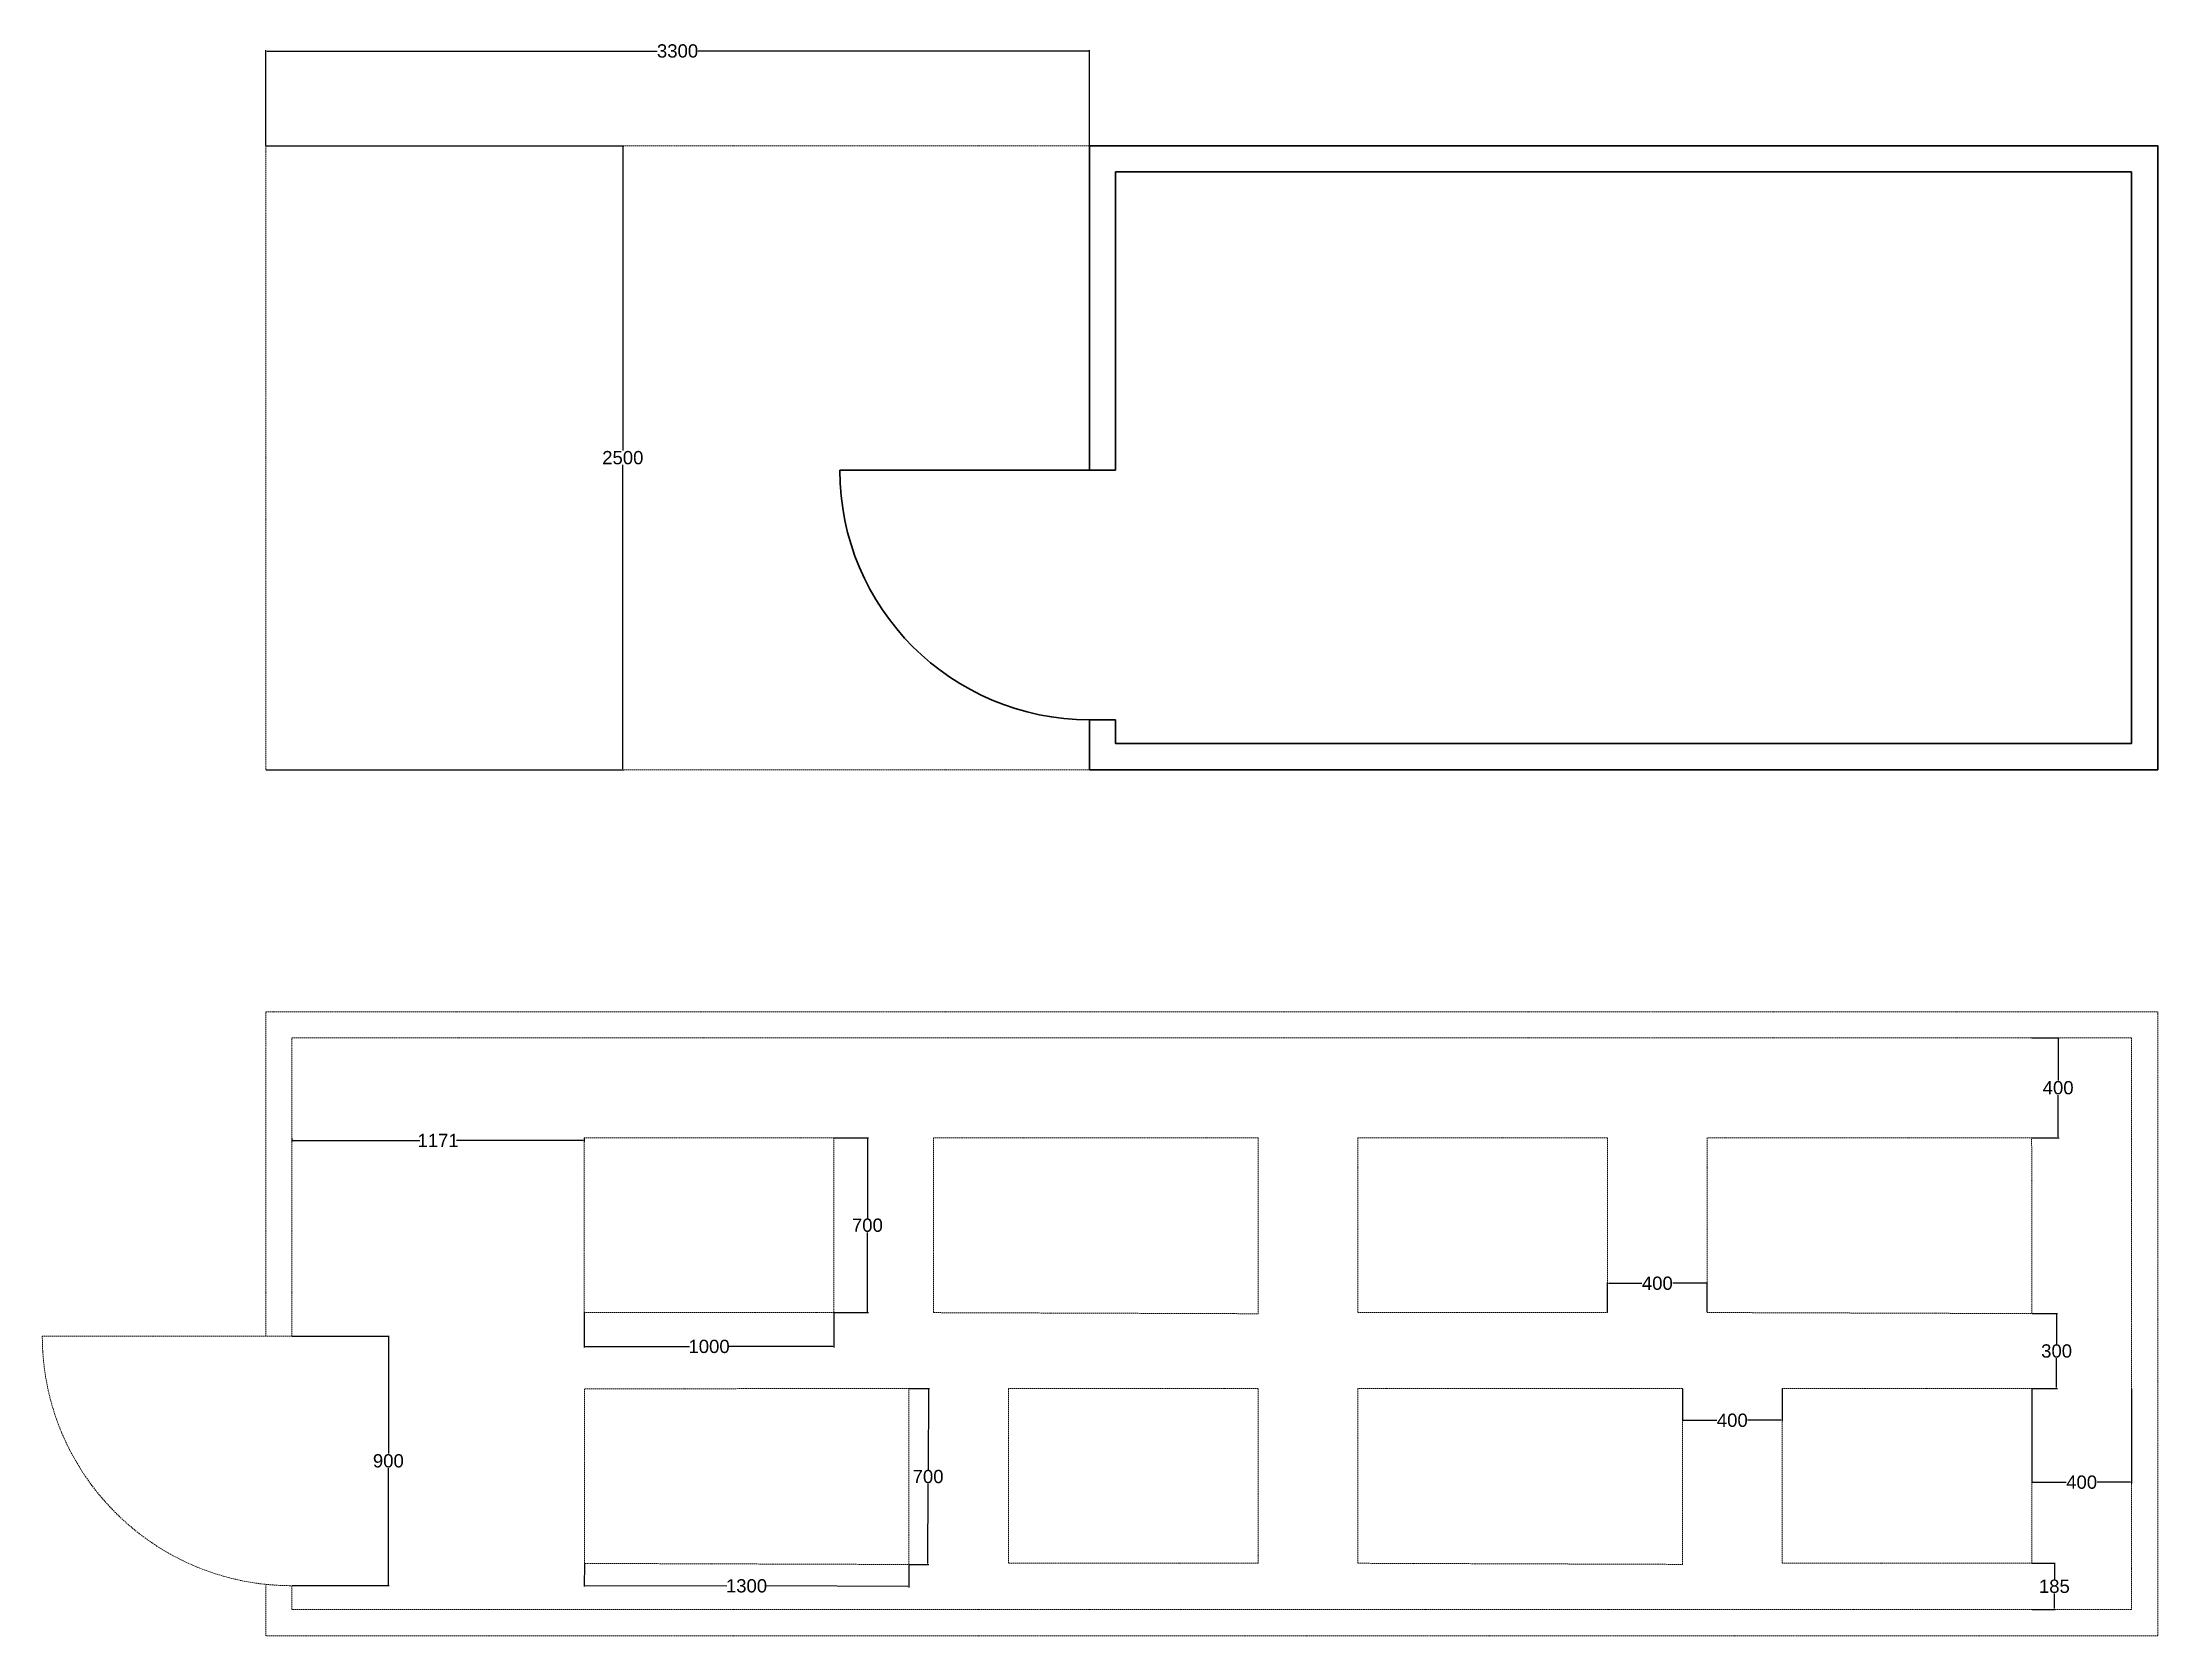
# Model space of a CAD drawing. Header units: millimetres. Extents: x 0 to 33644, y 0 to 30493.
# Drawn here: x 33245.7 to 33644.5, y 30193.1 to 30493.5 of the extents above; entities that cross this region are included whole.
import ezdxf

# ---------------------------------------------------------------- set-up
doc = ezdxf.new("R2010")
doc.units = ezdxf.units.MM
doc.header["$MEASUREMENT"] = 0
doc.linetypes.add('DASHED2', pattern=[0.375, 0.25, -0.125])
doc.layers.get('0').update_dxf_attribs({"color": 94, "lineweight": 50})
doc.layers.add('Aux_extension', color=220, linetype='DASHED2', lineweight=15)
doc.layers.add('Linea gorda', color=94, linetype='Continuous', lineweight=35)
doc.layers.add('Cajetin', color=2, linetype='Continuous')
doc.styles.get("Standard").update_dxf_attribs({"font": 'arial.ttf', "height": 2.5})
doc.dimstyles.get("Standard").update_dxf_attribs({"dimtxt": 0.18, "dimasz": 0.18, "dimexe": 0.18, "dimexo": 0.0625, "dimgap": 0.09, "dimtad": 0, "dimtih": 1, "dimtoh": 1, "dimdec": 4, "dimzin": 0, "dimdsep": 46, "dimtxsty": 'Standard', "dimcen": 0.09, "dimadec": 0, "dimazin": 0, "dimtfac": 1, "dimtdec": 4, "dimtofl": 0, "dimtmove": 0, "dimatfit": 3, "dimfxl": 1, "dimtolj": 1, "dimtzin": 0, "dimarcsym": 0})

# ---------------------------------------------------------------- blocks, each defined once
blk = doc.blocks.new('*D51')
at = {"layer": 'Cajetin', "color": 0, "lineweight": -2, "transparency": 16777216}
for p, q in [((33292.76, 30286.88), (33292.76, 30286.29)), ((33292.94, 30286.47), (33316.85, 30286.47)), ((33347.69, 30286.47), (33323.78, 30286.47)), ((33347.87, 30286.88), (33347.87, 30286.29))]:
    blk.add_line(p, q, dxfattribs=at)
at = {"layer": 'Cajetin', "color": 0, "transparency": 16777216}
for points in [[(33292.94, 30286.5), (33292.94, 30286.44), (33292.76, 30286.47)], [(33347.69, 30286.5), (33347.69, 30286.44), (33347.87, 30286.47)]]:
    blk.add_solid(points, dxfattribs=at)
at = {"layer": 'Defpoints', "color": 0, "transparency": 16777216}
for p in [(33292.76, 30286.94), (33292.76, 30286.47), (33347.87, 30286.94)]:
    blk.add_point(p, dxfattribs=at)
at = {"layer": 'Cajetin', "color": 0, "transparency": 16777216, "insert": (33320.32, 30286.47), "char_height": 2.5, "attachment_point": 5}
blk.add_mtext('\\A1;1171', dxfattribs=at)
blk = doc.blocks.new('*D52')
at = {"layer": 'Cajetin', "color": 0, "lineweight": -2, "transparency": 16777216}
for p, q in [((33394.98, 30286.94), (33401.43, 30286.94)), ((33401.25, 30286.76), (33401.25, 30271.84)), ((33401.25, 30254.19), (33401.25, 30269.11)), ((33394.98, 30254.01), (33401.43, 30254.01))]:
    blk.add_line(p, q, dxfattribs=at)
at = {"layer": 'Cajetin', "color": 0, "transparency": 16777216}
for points in [[(33401.22, 30286.76), (33401.28, 30286.76), (33401.25, 30286.94)], [(33401.22, 30254.19), (33401.28, 30254.19), (33401.25, 30254.01)]]:
    blk.add_solid(points, dxfattribs=at)
at = {"layer": 'Defpoints', "color": 0, "transparency": 16777216}
for p in [(33394.92, 30286.94), (33394.92, 30254.01), (33401.25, 30254.01)]:
    blk.add_point(p, dxfattribs=at)
at = {"layer": 'Cajetin', "color": 0, "transparency": 16777216, "insert": (33401.25, 30270.48), "char_height": 2.5, "attachment_point": 5}
blk.add_mtext('\\A1;700', dxfattribs=at)
blk = doc.blocks.new('*D53')
at = {"layer": 'Cajetin', "color": 0, "lineweight": -2, "transparency": 16777216}
for p, q in [((33347.87, 30253.95), (33347.87, 30247.45)), ((33394.92, 30253.95), (33394.92, 30247.45)), ((33348.05, 30247.63), (33367.7, 30247.63)), ((33394.74, 30247.63), (33375.1, 30247.63))]:
    blk.add_line(p, q, dxfattribs=at)
at = {"layer": 'Cajetin', "color": 0, "transparency": 16777216}
for points in [[(33348.05, 30247.66), (33348.05, 30247.6), (33347.87, 30247.63)], [(33394.74, 30247.66), (33394.74, 30247.6), (33394.92, 30247.63)]]:
    blk.add_solid(points, dxfattribs=at)
at = {"layer": 'Defpoints', "color": 0, "transparency": 16777216}
for p in [(33347.87, 30254.01), (33394.92, 30254.01), (33347.87, 30247.63)]:
    blk.add_point(p, dxfattribs=at)
at = {"layer": 'Cajetin', "color": 0, "transparency": 16777216, "insert": (33371.4, 30247.63), "char_height": 2.5, "attachment_point": 5}
blk.add_mtext('\\A1;1000', dxfattribs=at)
blk = doc.blocks.new('*D54')
at = {"layer": 'Cajetin', "color": 0, "lineweight": -2, "transparency": 16777216}
for p, q in [((33409.11, 30239.69), (33412.93, 30239.68)), ((33412.75, 30239.5), (33412.7, 30224.46)), ((33412.64, 30206.7), (33412.69, 30221.73)), ((33409, 30206.53), (33412.82, 30206.51))]:
    blk.add_line(p, q, dxfattribs=at)
at = {"layer": 'Cajetin', "color": 0, "transparency": 16777216}
for points in [[(33412.72, 30239.5), (33412.78, 30239.5), (33412.75, 30239.68)], [(33412.61, 30206.7), (33412.67, 30206.7), (33412.64, 30206.52)]]:
    blk.add_solid(points, dxfattribs=at)
at = {"layer": 'Defpoints', "color": 0, "transparency": 16777216}
for p in [(33409.05, 30239.69), (33408.94, 30206.53), (33412.64, 30206.52)]:
    blk.add_point(p, dxfattribs=at)
at = {"layer": 'Cajetin', "color": 0, "transparency": 16777216, "insert": (33412.69, 30223.1), "char_height": 2.5, "attachment_point": 5}
blk.add_mtext('\\A1;700', dxfattribs=at)
blk = doc.blocks.new('*D55')
at = {"layer": 'Cajetin', "color": 0, "lineweight": -2, "transparency": 16777216}
for p, q in [((33347.89, 30206.67), (33347.88, 30202.41)), ((33409.06, 30206.47), (33409.05, 30202.2)), ((33348.06, 30202.59), (33374.76, 30202.5)), ((33408.87, 30202.39), (33382.17, 30202.48))]:
    blk.add_line(p, q, dxfattribs=at)
at = {"layer": 'Cajetin', "color": 0, "transparency": 16777216}
for points in [[(33348.06, 30202.62), (33348.06, 30202.56), (33347.88, 30202.59)], [(33408.87, 30202.42), (33408.87, 30202.36), (33409.05, 30202.38)]]:
    blk.add_solid(points, dxfattribs=at)
at = {"layer": 'Defpoints', "color": 0, "transparency": 16777216}
for p in [(33347.89, 30206.73), (33409.06, 30206.53), (33347.88, 30202.59)]:
    blk.add_point(p, dxfattribs=at)
at = {"layer": 'Cajetin', "color": 0, "transparency": 16777216, "insert": (33378.46, 30202.49), "char_height": 2.5, "attachment_point": 5}
blk.add_mtext('\\A1;1300', dxfattribs=at)
blk = doc.blocks.new('*D56')
at = {"layer": 'Cajetin', "color": 0, "lineweight": -2, "transparency": 16777216}
for p, q in [((33620.8, 30305.81), (33625.91, 30305.81)), ((33625.73, 30305.63), (33625.73, 30297.76)), ((33625.73, 30287.17), (33625.73, 30295.03)), ((33620.8, 30286.99), (33625.91, 30286.99))]:
    blk.add_line(p, q, dxfattribs=at)
at = {"layer": 'Cajetin', "color": 0, "transparency": 16777216}
for points in [[(33625.7, 30305.63), (33625.76, 30305.63), (33625.73, 30305.81)], [(33625.7, 30287.17), (33625.76, 30287.17), (33625.73, 30286.99)]]:
    blk.add_solid(points, dxfattribs=at)
at = {"layer": 'Defpoints', "color": 0, "transparency": 16777216}
for p in [(33620.74, 30305.81), (33625.73, 30305.81), (33620.74, 30286.99)]:
    blk.add_point(p, dxfattribs=at)
at = {"layer": 'Cajetin', "color": 0, "transparency": 16777216, "insert": (33625.73, 30296.4), "char_height": 2.5, "attachment_point": 5}
blk.add_mtext('\\A1;400', dxfattribs=at)
blk = doc.blocks.new('*D57')
at = {"layer": 'Cajetin', "color": 0, "lineweight": -2, "transparency": 16777216}
for p, q in [((33620.82, 30253.83), (33625.62, 30253.83)), ((33625.44, 30253.65), (33625.44, 30248.14)), ((33625.45, 30239.89), (33625.44, 30245.4)), ((33620.82, 30239.71), (33625.63, 30239.71))]:
    blk.add_line(p, q, dxfattribs=at)
at = {"layer": 'Cajetin', "color": 0, "transparency": 16777216}
for points in [[(33625.47, 30253.65), (33625.41, 30253.65), (33625.44, 30253.83)], [(33625.48, 30239.89), (33625.42, 30239.89), (33625.45, 30239.71)]]:
    blk.add_solid(points, dxfattribs=at)
at = {"layer": 'Defpoints', "color": 0, "transparency": 16777216}
for p in [(33620.75, 30253.83), (33620.76, 30239.71), (33625.45, 30239.71)]:
    blk.add_point(p, dxfattribs=at)
at = {"layer": 'Cajetin', "color": 0, "transparency": 16777216, "insert": (33625.44, 30246.77), "char_height": 2.5, "attachment_point": 5}
blk.add_mtext('\\A1;300', dxfattribs=at)
blk = doc.blocks.new('*D58')
at = {"layer": 'Cajetin', "color": 0, "lineweight": -2, "transparency": 16777216}
for p, q in [((33620.82, 30206.78), (33625.2, 30206.78)), ((33625.02, 30206.6), (33625.02, 30203.78)), ((33625.02, 30198.23), (33625.02, 30201.05)), ((33620.82, 30198.05), (33625.2, 30198.05))]:
    blk.add_line(p, q, dxfattribs=at)
at = {"layer": 'Cajetin', "color": 0, "transparency": 16777216}
for points in [[(33625.05, 30206.6), (33624.99, 30206.6), (33625.02, 30206.78)], [(33625.05, 30198.23), (33624.99, 30198.23), (33625.02, 30198.05)]]:
    blk.add_solid(points, dxfattribs=at)
at = {"layer": 'Defpoints', "color": 0, "transparency": 16777216}
for p in [(33620.76, 30206.78), (33620.76, 30198.05), (33625.02, 30198.05)]:
    blk.add_point(p, dxfattribs=at)
at = {"layer": 'Cajetin', "color": 0, "transparency": 16777216, "insert": (33625.02, 30202.41), "char_height": 2.5, "attachment_point": 5}
blk.add_mtext('\\A1;185', dxfattribs=at)
blk = doc.blocks.new('*D61')
at = {"layer": 'Cajetin', "color": 0, "lineweight": -2, "transparency": 16777216}
for p, q in [((33540.76, 30254.09), (33540.76, 30259.72)), ((33540.94, 30259.54), (33547.27, 30259.54)), ((33559.4, 30259.54), (33553.07, 30259.54)), ((33559.58, 30254.09), (33559.58, 30259.72))]:
    blk.add_line(p, q, dxfattribs=at)
at = {"layer": 'Cajetin', "color": 0, "transparency": 16777216}
for points in [[(33540.94, 30259.57), (33540.94, 30259.51), (33540.76, 30259.54)], [(33559.4, 30259.57), (33559.4, 30259.51), (33559.58, 30259.54)]]:
    blk.add_solid(points, dxfattribs=at)
at = {"layer": 'Defpoints', "color": 0, "transparency": 16777216}
for p in [(33540.76, 30259.54), (33540.76, 30254.03), (33559.58, 30254.03)]:
    blk.add_point(p, dxfattribs=at)
at = {"layer": 'Cajetin', "color": 0, "transparency": 16777216, "insert": (33550.17, 30259.54), "char_height": 2.5, "attachment_point": 5}
blk.add_mtext('\\A1;400', dxfattribs=at)
blk = doc.blocks.new('*D62')
at = {"layer": 'Cajetin', "color": 0, "lineweight": -2, "transparency": 16777216}
for p, q in [((33554.89, 30239.65), (33554.89, 30233.53)), ((33573.71, 30239.65), (33573.71, 30233.53)), ((33555.07, 30233.71), (33561.41, 30233.71)), ((33573.53, 30233.71), (33567.2, 30233.71))]:
    blk.add_line(p, q, dxfattribs=at)
at = {"layer": 'Cajetin', "color": 0, "transparency": 16777216}
for points in [[(33555.07, 30233.74), (33555.07, 30233.68), (33554.89, 30233.71)], [(33573.53, 30233.74), (33573.53, 30233.68), (33573.71, 30233.71)]]:
    blk.add_solid(points, dxfattribs=at)
at = {"layer": 'Defpoints', "color": 0, "transparency": 16777216}
for p in [(33554.89, 30239.71), (33573.71, 30239.71), (33554.89, 30233.71)]:
    blk.add_point(p, dxfattribs=at)
at = {"layer": 'Cajetin', "color": 0, "transparency": 16777216, "insert": (33564.3, 30233.71), "char_height": 2.5, "attachment_point": 5}
blk.add_mtext('\\A1;400', dxfattribs=at)
blk = doc.blocks.new('*D59')
at = {"layer": 'Cajetin', "color": 0, "lineweight": -2, "transparency": 16777216}
for p, q in [((33287.88, 30474), (33355.32, 30474)), ((33355.14, 30473.82), (33355.14, 30416.55)), ((33355.14, 30356.54), (33355.14, 30413.81)), ((33287.88, 30356.36), (33355.32, 30356.36))]:
    blk.add_line(p, q, dxfattribs=at)
at = {"layer": 'Cajetin', "color": 0, "transparency": 16777216}
for points in [[(33355.11, 30473.82), (33355.17, 30473.82), (33355.14, 30474)], [(33355.11, 30356.54), (33355.17, 30356.54), (33355.14, 30356.36)]]:
    blk.add_solid(points, dxfattribs=at)
at = {"layer": 'Defpoints', "color": 0, "transparency": 16777216}
for p in [(33287.82, 30474), (33287.82, 30356.36), (33355.14, 30356.36)]:
    blk.add_point(p, dxfattribs=at)
at = {"layer": 'Cajetin', "color": 0, "transparency": 16777216, "insert": (33355.14, 30415.18), "char_height": 2.5, "attachment_point": 5}
blk.add_mtext('\\A1;2500', dxfattribs=at)
blk = doc.blocks.new('*D60')
at = {"layer": 'Cajetin', "color": 0, "lineweight": -2, "transparency": 16777216}
for p, q in [((33287.82, 30474.06), (33287.82, 30492.03)), ((33443.1, 30474.06), (33443.1, 30492.03)), ((33288, 30491.85), (33361.64, 30491.85)), ((33442.92, 30491.85), (33369.28, 30491.85))]:
    blk.add_line(p, q, dxfattribs=at)
at = {"layer": 'Cajetin', "color": 0, "transparency": 16777216}
for points in [[(33288, 30491.88), (33288, 30491.82), (33287.82, 30491.85)], [(33442.92, 30491.88), (33442.92, 30491.82), (33443.1, 30491.85)]]:
    blk.add_solid(points, dxfattribs=at)
at = {"layer": 'Defpoints', "color": 0, "transparency": 16777216}
for p in [(33287.82, 30491.85), (33287.82, 30474), (33443.1, 30474)]:
    blk.add_point(p, dxfattribs=at)
at = {"layer": 'Cajetin', "color": 0, "transparency": 16777216, "insert": (33365.46, 30491.85), "char_height": 2.5, "attachment_point": 5}
blk.add_mtext('\\A1;3300', dxfattribs=at)
blk = doc.blocks.new('*D49')
at = {"layer": 'Cajetin', "color": 0, "lineweight": -2, "transparency": 16777216}
for p, q in [((33620.76, 30239.65), (33620.76, 30221.86)), ((33639.56, 30239.65), (33639.56, 30221.86)), ((33620.94, 30222.04), (33627.26, 30222.04)), ((33639.38, 30222.04), (33633.06, 30222.04))]:
    blk.add_line(p, q, dxfattribs=at)
at = {"layer": 'Cajetin', "color": 0, "transparency": 16777216}
for points in [[(33620.94, 30222.07), (33620.94, 30222.01), (33620.76, 30222.04)], [(33639.38, 30222.07), (33639.38, 30222.01), (33639.56, 30222.04)]]:
    blk.add_solid(points, dxfattribs=at)
at = {"layer": 'Defpoints', "color": 0, "transparency": 16777216}
for p in [(33620.76, 30239.71), (33639.56, 30239.71), (33639.56, 30222.04)]:
    blk.add_point(p, dxfattribs=at)
at = {"layer": 'Cajetin', "color": 0, "transparency": 16777216, "insert": (33630.16, 30222.04), "char_height": 2.5, "attachment_point": 5}
blk.add_mtext('\\A1;400', dxfattribs=at)
blk = doc.blocks.new('*D50')
at = {"layer": 'Cajetin', "color": 0, "lineweight": -2, "transparency": 16777216}
for p, q in [((33292.82, 30249.59), (33311.12, 30249.59)), ((33310.94, 30249.41), (33310.94, 30227.43)), ((33310.94, 30202.72), (33310.94, 30224.7)), ((33292.82, 30202.54), (33311.12, 30202.54))]:
    blk.add_line(p, q, dxfattribs=at)
at = {"layer": 'Cajetin', "color": 0, "transparency": 16777216}
for points in [[(33310.91, 30249.41), (33310.97, 30249.41), (33310.94, 30249.59)], [(33310.91, 30202.72), (33310.97, 30202.72), (33310.94, 30202.54)]]:
    blk.add_solid(points, dxfattribs=at)
at = {"layer": 'Defpoints', "color": 0, "transparency": 16777216}
for p in [(33292.76, 30249.59), (33292.76, 30202.54), (33310.94, 30202.54)]:
    blk.add_point(p, dxfattribs=at)
at = {"layer": 'Cajetin', "color": 0, "transparency": 16777216, "insert": (33310.94, 30226.06), "char_height": 2.5, "attachment_point": 5}
blk.add_mtext('\\A1;900', dxfattribs=at)

msp = doc.modelspace()

# ---------------------------------------------------------------- linework, layer by layer
for p, q in [((33644.5, 30474), (33625.68161, 30474)), ((33644.5, 30462.23851), (33644.5, 30474))]:
    msp.add_line(p, q)
at = {"layer": 'Aux_extension'}
for p, q in [((33443.10218, 30474), (33287.81882, 30474)), ((33287.81882, 30474), (33287.81882, 30356.36109)), ((33287.81882, 30356.36109), (33443.10218, 30356.36109)), ((33394.92011, 30286.94119), (33347.87413, 30286.94119)), ((33347.87413, 30286.94119), (33347.87413, 30254.009)), ((33394.92011, 30254.009), (33394.92011, 30286.94119)), ((33474.89826, 30286.9645), (33413.7385, 30286.94119)), ((33413.7385, 30286.94119), (33413.7385, 30254.009)), ((33474.9109, 30253.8029), (33474.89826, 30286.9645)), ((33540.76262, 30286.9645), (33493.71665, 30286.9645)), ((33493.71665, 30286.9645), (33493.71665, 30254.03232)), ((33540.76262, 30254.03232), (33540.76262, 30286.9645)), ((33620.74078, 30286.98781), (33559.58101, 30286.9645)), ((33559.58101, 30286.9645), (33559.58101, 30254.03232)), ((33620.75342, 30253.82621), (33620.74078, 30286.98781)), ((33347.87413, 30254.009), (33394.92011, 30254.009)), ((33413.7385, 30254.009), (33474.9109, 30253.8029)), ((33493.71665, 30254.03232), (33540.76262, 30254.03232)), ((33559.58101, 30254.03232), (33620.75342, 30253.82621)), ((33292.75865, 30249.58715), (33245.70308, 30249.58715)), ((33409.05192, 30239.68911), (33347.89215, 30239.66579)), ((33347.89215, 30239.66579), (33347.89215, 30206.73361)), ((33409.06456, 30206.5275), (33409.05192, 30239.68911)), ((33474.91628, 30239.68911), (33427.87031, 30239.68911)), ((33427.87031, 30239.68911), (33427.87031, 30206.75692)), ((33474.91628, 30206.75692), (33474.91628, 30239.68911)), ((33554.89443, 30239.71242), (33493.73467, 30239.68911)), ((33493.73467, 30239.68911), (33493.73467, 30206.75692)), ((33554.90707, 30206.55082), (33554.89443, 30239.71242)), ((33620.7588, 30239.71242), (33573.71282, 30239.71242)), ((33573.71282, 30239.71242), (33573.71282, 30206.78024)), ((33620.7588, 30206.78024), (33620.7588, 30239.71242)), ((33347.89215, 30206.73361), (33409.06456, 30206.5275)), ((33427.87031, 30206.75692), (33474.91628, 30206.75692)), ((33493.73467, 30206.75692), (33554.90707, 30206.55082)), ((33573.71282, 30206.78024), (33620.7588, 30206.78024))]:
    msp.add_line(p, q, dxfattribs=at)
for points in [[(33287.81882, 30249.58715), (33287.81882, 30310.74692), (33443.10218, 30310.74692), (33644.5, 30310.74692), (33644.5, 30193.108), (33443.10218, 30193.108), (33287.81882, 30193.108), (33287.81882, 30202.54118)], [(33292.75865, 30249.58715), (33292.75865, 30305.80709), (33443.10218, 30305.80709), (33639.55917, 30305.80608), (33639.55917, 30198.04884), (33443.10218, 30198.04783), (33292.75865, 30198.04783), (33292.75865, 30202.54118)]]:
    msp.add_lwpolyline(points, dxfattribs=at)
msp.add_arc((33292.75865, 30249.58715), 47.05556, 180, 270, dxfattribs=at)
at = {"layer": 'Linea gorda'}
for p, q in [((33443.10218, 30412.82777), (33396.04662, 30412.82777)), ((33448.04302, 30412.82777), (33443.10218, 30412.82777)), ((33448.04302, 30365.7722), (33443.10218, 30365.7722))]:
    msp.add_line(p, q, dxfattribs=at)
for points in [[(33443.10218, 30412.82777), (33443.10218, 30474), (33644.5, 30474), (33644.5, 30356.36109), (33443.10218, 30356.36109), (33443.10218, 30365.7722)], [(33448.04302, 30412.82777), (33448.04302, 30469.05917), (33639.55917, 30469.05917), (33639.55917, 30361.30192), (33448.04302, 30361.30192), (33448.04302, 30365.7722)]]:
    msp.add_lwpolyline(points, dxfattribs=at)
msp.add_arc((33443.10218, 30412.82777), 47.05556, 180, 270, dxfattribs=at)

# ---------------------------------------------------------------- dimensions: what is measured, and where the dimension line sits
at = {"layer": 'Cajetin'}
for base, p1, p2, text, picture, middle in [((33287.81882, 30491.84994), (33443.10218, 30474), (33287.81882, 30474), '3300', '*D60', (33365.4605, 30491.84994)), ((33292.75865, 30286.47074), (33347.87413, 30286.94119), (33292.75865, 30286.94119), '1171', '*D51', (33320.31639, 30286.47074)), ((33540.76262, 30259.53692), (33559.58101, 30254.03232), (33540.76262, 30254.03232), '400', '*D61', (33550.17182, 30259.53692)), ((33347.87413, 30247.63429), (33394.92011, 30254.009), (33347.87413, 30254.009), '1000', '*D53', (33371.39712, 30247.63429)), ((33554.89443, 30233.70868), (33573.71282, 30239.71242), (33554.89443, 30239.71242), '400', '*D62', (33564.30363, 30233.70868)), ((33639.55917, 30222.04128), (33620.7588, 30239.71242), (33639.55917, 30239.71242), '400', '*D49', (33630.15898, 30222.04128))]:
    dim = msp.add_linear_dim(base=base, p1=p1, p2=p2, text=text, dimstyle='Standard', dxfattribs=at)
    dim.commit()
    dim.dimension.update_dxf_attribs({"geometry": picture, "text_midpoint": middle})
for base, p1, p2, text, picture, middle in [((33355.14373, 30356.36109), (33287.81882, 30474), (33287.81882, 30356.36109), '2500', '*D59', (33355.14373, 30415.18054)), ((33401.24879, 30254.009), (33394.92011, 30286.94119), (33394.92011, 30254.009), '700', '*D52', (33401.24879, 30270.4751)), ((33310.94404, 30202.54118), (33292.75865, 30249.58715), (33292.75865, 30202.54118), '900', '*D50', (33310.94404, 30226.06416))]:
    dim = msp.add_linear_dim(base=base, p1=p1, p2=p2, angle=270, text=text, dimstyle='Standard', dxfattribs=at)
    dim.commit()
    dim.dimension.update_dxf_attribs({"geometry": picture, "text_midpoint": middle})
for p1, p2, distance, text, picture, middle in [((33620.74078, 30286.98781), (33620.74087, 30305.80618), -4.98779, '400', '*D56', (33625.72861, 30296.39697)), ((33620.75342, 30253.82621), (33620.7588, 30239.71242), 4.68813, '300', '*D57', (33625.44423, 30246.7711)), ((33409.05192, 30239.68911), (33408.94019, 30206.52792), 3.69525, '700', '*D54', (33412.69128, 30223.09607)), ((33409.06456, 30206.5275), (33347.89215, 30206.73361), 4.14255, '1300', '*D55', (33378.4644, 30202.48803)), ((33620.7588, 30206.78024), (33620.75884, 30198.04874), 4.26414, '185', '*D58', (33625.02295, 30202.41451))]:
    dim = msp.add_aligned_dim(p1=p1, p2=p2, distance=distance, text=text, dimstyle='Standard', dxfattribs=at)
    dim.commit()
    dim.dimension.update_dxf_attribs({"geometry": picture, "text_midpoint": middle})

doc.saveas('drawing.dxf')
